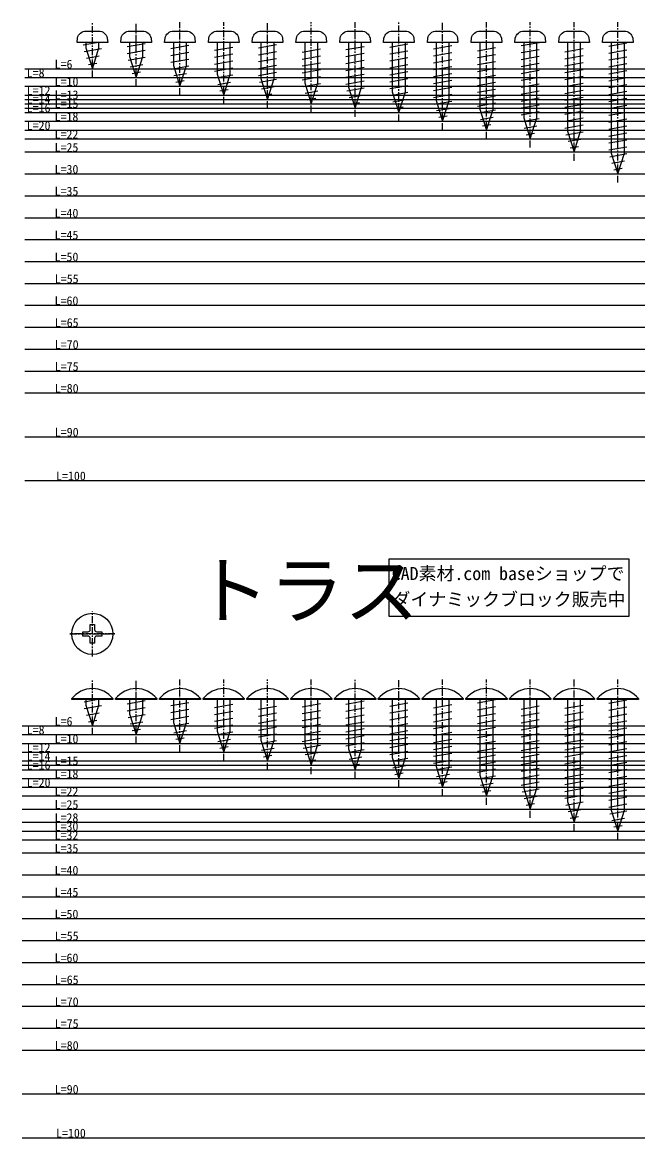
# Model space of a CAD drawing. Header units: millimetres. Extents: x 233 to 3318, y 47 to 2014.
# Drawn here: x 1045.5 to 1186.4, y 1279 to 1533.6 of the extents above; entities that cross this region are included whole.
import ezdxf
from ezdxf.enums import TextEntityAlignment as Align

# ---------------------------------------------------------------- set-up
doc = ezdxf.new("R2010")
doc.units = ezdxf.units.MM
doc.linetypes.add('csc_CENTER', pattern=[50.8, 31.75, -6.35, 6.35, -6.35])
doc.layers.get('Defpoints').update_dxf_attribs({"color": 251})
doc.styles.add('ＭＳ ゴシック', font='MS Gothic.ttf')

msp = doc.modelspace()

# ---------------------------------------------------------------- linework, layer by layer
at = {"color": 0, "linetype": 'csc_CENTER', "lineweight": -2, "ltscale": 0.05}
for p, q in [((1061.45, 1521.01), (1061.45, 1533.61)), ((1071.45, 1519.01), (1071.45, 1533.61)), ((1081.45, 1517.01), (1081.45, 1533.61)), ((1091.45, 1515.01), (1091.45, 1533.61)), ((1101.45, 1514.01), (1101.45, 1533.61)), ((1111.45, 1513.01), (1111.45, 1533.61)), ((1121.45, 1512.01), (1121.45, 1533.61)), ((1131.45, 1511.01), (1131.45, 1533.61)), ((1141.45, 1509.01), (1141.45, 1533.61)), ((1151.45, 1507.01), (1151.45, 1533.61)), ((1161.45, 1505.01), (1161.45, 1533.61)), ((1171.45, 1502.01), (1171.45, 1533.61)), ((1181.45, 1497.01), (1181.45, 1533.61)), ((1061.45, 1388.87), (1061.45, 1399.15)), ((1061.45, 1371.01), (1061.45, 1383.61)), ((1071.45, 1369.01), (1071.45, 1383.61)), ((1081.45, 1367.01), (1081.45, 1383.61)), ((1091.45, 1365.01), (1091.45, 1383.61)), ((1101.45, 1363.01), (1101.45, 1383.61)), ((1111.45, 1362.01), (1111.45, 1383.61)), ((1121.45, 1361.01), (1121.45, 1383.61)), ((1131.45, 1359.01), (1131.45, 1383.61)), ((1141.45, 1357.01), (1141.45, 1383.61)), ((1151.45, 1355.01), (1151.45, 1383.61)), ((1161.45, 1352.01), (1161.45, 1383.61)), ((1171.45, 1349.01), (1171.45, 1383.61)), ((1181.45, 1347.01), (1181.45, 1383.61))]:
    msp.add_line(p, q, dxfattribs=at)
for p, q in [((1059.37, 1528.48), (1062.36, 1529.01)), ((1059.6, 1526.94), (1063.52, 1527.64)), ((1069.37, 1528.06), (1073.52, 1528.8)), ((1079.37, 1527.64), (1083.52, 1528.38)), ((1089.37, 1527.22), (1093.52, 1527.96)), ((1099.37, 1527.8), (1103.52, 1528.54)), ((1119.37, 1527.38), (1123.52, 1528.12)), ((1129.37, 1527.96), (1133.52, 1528.7)), ((1139.37, 1527.54), (1143.52, 1528.28)), ((1149.37, 1527.12), (1153.52, 1527.86)), ((1159.37, 1528.28), (1163.49, 1529.01)), ((1179.37, 1528.18), (1183.52, 1528.92)), ((1060.08, 1525.45), (1062.98, 1525.96)), ((1069.37, 1526.48), (1073.52, 1527.22)), ((1069.6, 1524.94), (1073.52, 1525.64)), ((1079.37, 1526.06), (1083.52, 1526.8)), ((1079.37, 1524.48), (1083.52, 1525.22)), ((1089.37, 1525.64), (1093.52, 1526.38)), ((1099.37, 1526.22), (1103.52, 1526.96)), ((1099.37, 1524.64), (1103.52, 1525.38)), ((1109.37, 1526.8), (1113.52, 1527.54)), ((1109.37, 1525.22), (1113.52, 1525.96)), ((1119.37, 1525.8), (1123.52, 1526.54)), ((1129.37, 1526.38), (1133.52, 1527.12)), ((1129.37, 1524.8), (1133.52, 1525.54)), ((1139.37, 1525.96), (1143.52, 1526.7)), ((1139.37, 1524.38), (1143.52, 1525.12)), ((1149.37, 1525.54), (1153.52, 1526.28)), ((1159.37, 1526.7), (1163.52, 1527.44)), ((1159.37, 1525.12), (1163.52, 1525.86)), ((1169.37, 1526.86), (1173.52, 1527.6)), ((1169.37, 1525.28), (1173.52, 1526.02)), ((1179.37, 1526.6), (1183.52, 1527.34)), ((1179.37, 1525.02), (1183.52, 1525.76)), ((1060.55, 1523.95), (1062.45, 1524.29)), ((1070.08, 1523.45), (1072.98, 1523.96)), ((1079.6, 1522.94), (1083.52, 1523.64)), ((1089.37, 1524.06), (1093.52, 1524.8)), ((1089.37, 1522.48), (1093.52, 1523.22)), ((1099.37, 1523.06), (1103.52, 1523.8)), ((1109.37, 1523.64), (1113.52, 1524.38)), ((1109.37, 1522.06), (1113.52, 1522.8)), ((1119.37, 1524.22), (1123.52, 1524.96)), ((1119.37, 1522.64), (1123.52, 1523.38)), ((1129.37, 1523.22), (1133.52, 1523.96)), ((1139.37, 1522.8), (1143.52, 1523.54)), ((1149.37, 1523.96), (1153.52, 1524.7)), ((1149.37, 1522.38), (1153.52, 1523.12)), ((1159.37, 1523.54), (1163.52, 1524.28)), ((1159.37, 1521.96), (1163.52, 1522.7)), ((1169.37, 1523.7), (1173.52, 1524.44)), ((1169.37, 1522.12), (1173.52, 1522.86)), ((1179.37, 1523.44), (1183.52, 1524.18)), ((1179.37, 1521.86), (1183.52, 1522.6)), ((1070.55, 1521.95), (1072.45, 1522.29)), ((1080.08, 1521.45), (1082.98, 1521.96)), ((1080.55, 1519.95), (1082.45, 1520.29)), ((1089.6, 1520.94), (1093.52, 1521.64)), ((1099.37, 1521.48), (1103.52, 1522.22)), ((1099.6, 1519.94), (1103.52, 1520.64)), ((1109.37, 1520.48), (1113.52, 1521.22)), ((1119.37, 1521.06), (1123.52, 1521.8)), ((1119.37, 1519.48), (1123.52, 1520.22)), ((1129.37, 1521.64), (1133.52, 1522.38)), ((1129.37, 1520.06), (1133.52, 1520.8)), ((1139.37, 1521.22), (1143.52, 1521.96)), ((1139.37, 1519.64), (1143.52, 1520.38)), ((1149.37, 1520.8), (1153.52, 1521.54)), ((1159.37, 1520.38), (1163.52, 1521.12)), ((1169.37, 1520.54), (1173.52, 1521.28)), ((1179.37, 1520.28), (1183.52, 1521.02)), ((1090.08, 1519.45), (1092.98, 1519.96)), ((1090.55, 1517.95), (1092.45, 1518.29)), ((1100.08, 1518.45), (1102.98, 1518.96)), ((1109.6, 1518.94), (1113.52, 1519.64)), ((1110.08, 1517.45), (1112.98, 1517.96)), ((1119.6, 1517.94), (1123.52, 1518.64)), ((1129.37, 1518.48), (1133.52, 1519.22)), ((1129.6, 1516.94), (1133.52, 1517.64)), ((1139.37, 1518.06), (1143.52, 1518.8)), ((1149.37, 1519.22), (1153.52, 1519.96)), ((1149.37, 1517.64), (1153.52, 1518.38)), ((1159.37, 1518.8), (1163.52, 1519.54)), ((1159.37, 1517.22), (1163.52, 1517.96)), ((1169.37, 1518.96), (1173.52, 1519.7)), ((1169.37, 1517.38), (1173.52, 1518.12)), ((1179.37, 1518.7), (1183.52, 1519.44)), ((1179.37, 1517.12), (1183.52, 1517.86)), ((1100.55, 1516.95), (1102.45, 1517.29)), ((1110.55, 1515.95), (1112.45, 1516.29)), ((1120.08, 1516.45), (1122.98, 1516.96)), ((1120.55, 1514.95), (1122.45, 1515.29)), ((1130.08, 1515.45), (1132.98, 1515.96)), ((1139.37, 1516.48), (1143.52, 1517.22)), ((1139.6, 1514.94), (1143.52, 1515.64)), ((1149.37, 1516.06), (1153.52, 1516.8)), ((1149.37, 1514.48), (1153.52, 1515.22)), ((1159.37, 1515.64), (1163.52, 1516.38)), ((1169.37, 1515.8), (1173.52, 1516.54)), ((1169.37, 1514.22), (1173.52, 1514.96)), ((1179.37, 1515.54), (1183.52, 1516.28)), ((1130.55, 1513.95), (1132.45, 1514.29)), ((1140.08, 1513.45), (1142.98, 1513.96)), ((1149.6, 1512.94), (1153.52, 1513.64)), ((1159.37, 1514.06), (1163.52, 1514.8)), ((1159.37, 1512.48), (1163.52, 1513.22)), ((1169.37, 1512.64), (1173.52, 1513.38)), ((1179.37, 1513.96), (1183.52, 1514.7)), ((1179.37, 1512.38), (1183.52, 1513.12)), ((1140.55, 1511.95), (1142.45, 1512.29)), ((1150.08, 1511.45), (1152.98, 1511.96)), ((1150.55, 1509.95), (1152.45, 1510.29)), ((1159.6, 1510.94), (1163.52, 1511.64)), ((1160.08, 1509.45), (1162.98, 1509.96)), ((1169.37, 1511.06), (1173.52, 1511.8)), ((1169.37, 1509.48), (1173.52, 1510.22)), ((1179.37, 1510.8), (1183.52, 1511.54)), ((1179.37, 1509.22), (1183.52, 1509.96)), ((1160.55, 1507.95), (1162.45, 1508.29)), ((1169.6, 1507.94), (1173.52, 1508.64)), ((1179.37, 1507.64), (1183.52, 1508.38)), ((1170.08, 1506.45), (1172.98, 1506.96)), ((1170.55, 1504.95), (1172.45, 1505.29)), ((1179.37, 1506.06), (1183.52, 1506.8)), ((1179.37, 1504.48), (1183.52, 1505.22)), ((1179.6, 1502.94), (1183.52, 1503.64)), ((1180.08, 1501.45), (1182.98, 1501.96)), ((1180.55, 1499.95), (1182.45, 1500.29)), ((1059.6, 1378.52), (1062.36, 1379.01)), ((1059.6, 1376.94), (1063.52, 1377.64)), ((1069.37, 1378.06), (1073.52, 1378.8)), ((1079.37, 1377.64), (1083.52, 1378.38)), ((1089.37, 1377.22), (1093.52, 1377.96)), ((1099.37, 1376.8), (1103.52, 1377.54)), ((1109.37, 1377.38), (1113.52, 1378.12)), ((1119.37, 1377.96), (1123.52, 1378.7)), ((1129.37, 1377.54), (1133.52, 1378.28)), ((1139.37, 1377.12), (1143.52, 1377.86)), ((1149.37, 1378.28), (1153.49, 1379.01)), ((1149.37, 1376.7), (1153.52, 1377.44)), ((1159.37, 1376.86), (1163.52, 1377.6)), ((1169.37, 1377.02), (1173.52, 1377.76)), ((1179.37, 1378.18), (1183.52, 1378.92)), ((1060.08, 1375.45), (1062.98, 1375.96)), ((1069.37, 1376.48), (1073.52, 1377.22)), ((1069.6, 1374.94), (1073.52, 1375.64)), ((1079.37, 1376.06), (1083.52, 1376.8)), ((1079.37, 1374.48), (1083.52, 1375.22)), ((1089.37, 1375.64), (1093.52, 1376.38)), ((1099.37, 1375.22), (1103.52, 1375.96)), ((1109.37, 1375.8), (1113.52, 1376.54)), ((1109.37, 1374.22), (1113.52, 1374.96)), ((1119.37, 1376.38), (1123.52, 1377.12)), ((1119.37, 1374.8), (1123.52, 1375.54)), ((1129.37, 1375.96), (1133.52, 1376.7)), ((1129.37, 1374.38), (1133.52, 1375.12)), ((1139.37, 1375.54), (1143.52, 1376.28)), ((1149.37, 1375.12), (1153.52, 1375.86)), ((1159.37, 1375.28), (1163.52, 1376.02)), ((1169.37, 1375.44), (1173.52, 1376.18)), ((1179.37, 1376.6), (1183.52, 1377.34)), ((1179.37, 1375.02), (1183.52, 1375.76)), ((1060.55, 1373.95), (1062.45, 1374.29)), ((1070.08, 1373.45), (1072.98, 1373.96)), ((1079.6, 1372.94), (1083.52, 1373.64)), ((1089.37, 1374.06), (1093.52, 1374.8)), ((1089.37, 1372.48), (1093.52, 1373.22)), ((1099.37, 1373.64), (1103.52, 1374.38)), ((1099.37, 1372.06), (1103.52, 1372.8)), ((1109.37, 1372.64), (1113.52, 1373.38)), ((1119.37, 1373.22), (1123.52, 1373.96)), ((1119.37, 1371.64), (1123.52, 1372.38)), ((1129.37, 1372.8), (1133.52, 1373.54)), ((1139.37, 1373.96), (1143.52, 1374.7)), ((1139.37, 1372.38), (1143.52, 1373.12)), ((1149.37, 1373.54), (1153.52, 1374.28)), ((1149.37, 1371.96), (1153.52, 1372.7)), ((1159.37, 1373.7), (1163.52, 1374.44)), ((1159.37, 1372.12), (1163.52, 1372.86)), ((1169.37, 1373.86), (1173.52, 1374.6)), ((1169.37, 1372.28), (1173.52, 1373.02)), ((1179.37, 1373.44), (1183.52, 1374.18)), ((1179.37, 1371.86), (1183.52, 1372.6)), ((1070.55, 1371.95), (1072.45, 1372.29)), ((1080.08, 1371.45), (1082.98, 1371.96)), ((1080.55, 1369.95), (1082.45, 1370.29)), ((1089.6, 1370.94), (1093.52, 1371.64)), ((1090.08, 1369.45), (1092.98, 1369.96)), ((1099.37, 1370.48), (1103.52, 1371.22)), ((1109.37, 1371.06), (1113.52, 1371.8)), ((1109.37, 1369.48), (1113.52, 1370.22)), ((1119.37, 1370.06), (1123.52, 1370.8)), ((1129.37, 1371.22), (1133.52, 1371.96)), ((1129.37, 1369.64), (1133.52, 1370.38)), ((1139.37, 1370.8), (1143.52, 1371.54)), ((1139.37, 1369.22), (1143.52, 1369.96)), ((1149.37, 1370.38), (1153.52, 1371.12)), ((1159.37, 1370.54), (1163.52, 1371.28)), ((1169.37, 1370.7), (1173.52, 1371.44)), ((1169.37, 1369.12), (1173.52, 1369.86)), ((1179.37, 1370.28), (1183.52, 1371.02)), ((1090.55, 1367.95), (1092.45, 1368.29)), ((1099.6, 1368.94), (1103.52, 1369.64)), ((1100.08, 1367.45), (1102.98, 1367.96)), ((1109.6, 1367.94), (1113.52, 1368.64)), ((1119.37, 1368.48), (1123.52, 1369.22)), ((1119.6, 1366.94), (1123.52, 1367.64)), ((1129.37, 1368.06), (1133.52, 1368.8)), ((1129.37, 1366.48), (1133.52, 1367.22)), ((1139.37, 1367.64), (1143.52, 1368.38)), ((1149.37, 1368.8), (1153.52, 1369.54)), ((1149.37, 1367.22), (1153.52, 1367.96)), ((1159.37, 1368.96), (1163.52, 1369.7)), ((1159.37, 1367.38), (1163.52, 1368.12)), ((1169.37, 1367.54), (1173.52, 1368.28)), ((1179.37, 1368.7), (1183.52, 1369.44)), ((1179.37, 1367.12), (1183.52, 1367.86)), ((1100.55, 1365.95), (1102.45, 1366.29)), ((1110.08, 1366.45), (1112.98, 1366.96)), ((1110.55, 1364.95), (1112.45, 1365.29)), ((1120.08, 1365.45), (1122.98, 1365.96)), ((1129.6, 1364.94), (1133.52, 1365.64)), ((1139.37, 1366.06), (1143.52, 1366.8)), ((1139.37, 1364.48), (1143.52, 1365.22)), ((1149.37, 1365.64), (1153.52, 1366.38)), ((1149.37, 1364.06), (1153.52, 1364.8)), ((1159.37, 1365.8), (1163.52, 1366.54)), ((1159.37, 1364.22), (1163.52, 1364.96)), ((1169.37, 1365.96), (1173.52, 1366.7)), ((1169.37, 1364.38), (1173.52, 1365.12)), ((1179.37, 1365.54), (1183.52, 1366.28)), ((1179.37, 1363.96), (1183.52, 1364.7)), ((1120.55, 1363.95), (1122.45, 1364.29)), ((1130.08, 1363.45), (1132.98, 1363.96)), ((1130.55, 1361.95), (1132.45, 1362.29)), ((1139.6, 1362.94), (1143.52, 1363.64)), ((1149.37, 1362.48), (1153.52, 1363.22)), ((1159.37, 1362.64), (1163.52, 1363.38)), ((1169.37, 1362.8), (1173.52, 1363.54)), ((1179.37, 1362.38), (1183.52, 1363.12)), ((1140.08, 1361.45), (1142.98, 1361.96)), ((1140.55, 1359.95), (1142.45, 1360.29)), ((1149.6, 1360.94), (1153.52, 1361.64)), ((1150.08, 1359.45), (1152.98, 1359.96)), ((1159.37, 1361.06), (1163.52, 1361.8)), ((1159.37, 1359.48), (1163.52, 1360.22)), ((1169.37, 1361.22), (1173.52, 1361.96)), ((1169.37, 1359.64), (1173.52, 1360.38)), ((1179.37, 1360.8), (1183.52, 1361.54)), ((1179.37, 1359.22), (1183.52, 1359.96)), ((1150.55, 1357.95), (1152.45, 1358.29)), ((1159.6, 1357.94), (1163.52, 1358.64)), ((1169.37, 1358.06), (1173.52, 1358.8)), ((1169.37, 1356.48), (1173.52, 1357.22)), ((1179.37, 1357.64), (1183.52, 1358.38)), ((1160.08, 1356.45), (1162.98, 1356.96)), ((1160.55, 1354.95), (1162.45, 1355.29)), ((1169.6, 1354.94), (1173.52, 1355.64)), ((1179.37, 1356.06), (1183.52, 1356.8)), ((1179.37, 1354.48), (1183.52, 1355.22)), ((1170.08, 1353.45), (1172.98, 1353.96)), ((1170.55, 1351.95), (1172.45, 1352.29)), ((1179.6, 1352.94), (1183.52, 1353.64)), ((1180.08, 1351.45), (1182.98, 1351.96)), ((1180.55, 1349.95), (1182.45, 1350.29))]:
    msp.add_line(p, q)
for points in [[(1062.9, 1531.61, -0.356394), (1064.86, 1530.01), (1064.95, 1529.01), (1057.95, 1529.01), (1058.04, 1530.01, -0.356394), (1060, 1531.61)], [(1072.9, 1531.61, -0.356394), (1074.86, 1530.01), (1074.95, 1529.01), (1067.95, 1529.01), (1068.04, 1530.01, -0.356394), (1070, 1531.61)], [(1082.9, 1531.61, -0.356394), (1084.86, 1530.01), (1084.95, 1529.01), (1077.95, 1529.01), (1078.04, 1530.01, -0.356394), (1080, 1531.61)], [(1092.9, 1531.61, -0.356394), (1094.86, 1530.01), (1094.95, 1529.01), (1087.95, 1529.01), (1088.04, 1530.01, -0.356394), (1090, 1531.61)], [(1102.9, 1531.61, -0.356394), (1104.86, 1530.01), (1104.95, 1529.01), (1097.95, 1529.01), (1098.04, 1530.01, -0.356394), (1100, 1531.61)], [(1112.9, 1531.61, -0.356394), (1114.86, 1530.01), (1114.95, 1529.01), (1107.95, 1529.01), (1108.04, 1530.01, -0.356394), (1110, 1531.61)], [(1122.9, 1531.61, -0.356394), (1124.86, 1530.01), (1124.95, 1529.01), (1117.95, 1529.01), (1118.04, 1530.01, -0.356394), (1120, 1531.61)], [(1132.9, 1531.61, -0.356394), (1134.86, 1530.01), (1134.95, 1529.01), (1127.95, 1529.01), (1128.04, 1530.01, -0.356394), (1130, 1531.61)], [(1142.9, 1531.61, -0.356394), (1144.86, 1530.01), (1144.95, 1529.01), (1137.95, 1529.01), (1138.04, 1530.01, -0.356394), (1140, 1531.61)], [(1152.9, 1531.61, -0.356394), (1154.86, 1530.01), (1154.95, 1529.01), (1147.95, 1529.01), (1148.04, 1530.01, -0.356394), (1150, 1531.61)], [(1162.9, 1531.61, -0.356394), (1164.86, 1530.01), (1164.95, 1529.01), (1157.95, 1529.01), (1158.04, 1530.01, -0.356394), (1160, 1531.61)], [(1172.9, 1531.61, -0.356394), (1174.86, 1530.01), (1174.95, 1529.01), (1167.95, 1529.01), (1168.04, 1530.01, -0.356394), (1170, 1531.61)], [(1182.9, 1531.61, -0.356394), (1184.86, 1530.01), (1184.95, 1529.01), (1177.95, 1529.01), (1178.04, 1530.01, -0.356394), (1180, 1531.61)], [(1060.95, 1391.86), (1060.95, 1393.01, 0.414214), (1060.45, 1393.51), (1059.3, 1393.51), (1059.3, 1394.51), (1060.45, 1394.51, 0.414214), (1060.95, 1395.01), (1060.95, 1396.16), (1061.95, 1396.16), (1061.95, 1395.01, 0.414214), (1062.45, 1394.51), (1063.6, 1394.51), (1063.6, 1393.51), (1062.45, 1393.51, 0.414214), (1061.95, 1393.01), (1061.95, 1391.86)]]:
    msp.add_lwpolyline(points, format="xyb", close=True)
for points in [[(1059.95, 1529.01), (1059.95, 1527.77), (1061.45, 1523.01), (1062.95, 1527.77), (1062.95, 1529.01)], [(1069.95, 1529.01), (1069.95, 1525.77), (1071.45, 1521.01), (1072.95, 1525.77), (1072.95, 1529.01)], [(1079.95, 1529.01), (1079.95, 1523.77), (1081.45, 1519.01), (1082.95, 1523.77), (1082.95, 1529.01)], [(1089.95, 1529.01), (1089.95, 1521.77), (1091.45, 1517.01), (1092.95, 1521.77), (1092.95, 1529.01)], [(1099.95, 1529.01), (1099.95, 1520.77), (1101.45, 1516.01), (1102.95, 1520.77), (1102.95, 1529.01)], [(1109.95, 1529.01), (1109.95, 1519.77), (1111.45, 1515.01), (1112.95, 1519.77), (1112.95, 1529.01)], [(1119.95, 1529.01), (1119.95, 1518.77), (1121.45, 1514.01), (1122.95, 1518.77), (1122.95, 1529.01)], [(1129.95, 1529.01), (1129.95, 1517.77), (1131.45, 1513.01), (1132.95, 1517.77), (1132.95, 1529.01)], [(1139.95, 1529.01), (1139.95, 1515.77), (1141.45, 1511.01), (1142.95, 1515.77), (1142.95, 1529.01)], [(1149.95, 1529.01), (1149.95, 1513.77), (1151.45, 1509.01), (1152.95, 1513.77), (1152.95, 1529.01)], [(1159.95, 1529.01), (1159.95, 1511.77), (1161.45, 1507.01), (1162.95, 1511.77), (1162.95, 1529.01)], [(1169.95, 1529.01), (1169.95, 1508.77), (1171.45, 1504.01), (1172.95, 1508.77), (1172.95, 1529.01)], [(1179.95, 1529.01), (1179.95, 1503.77), (1181.45, 1499.01), (1182.95, 1503.77), (1182.95, 1529.01)], [(1059.95, 1379.01), (1059.95, 1377.77), (1061.45, 1373.01), (1062.95, 1377.77), (1062.95, 1379.01)], [(1069.95, 1379.01), (1069.95, 1375.77), (1071.45, 1371.01), (1072.95, 1375.77), (1072.95, 1379.01)], [(1079.95, 1379.01), (1079.95, 1373.77), (1081.45, 1369.01), (1082.95, 1373.77), (1082.95, 1379.01)], [(1089.95, 1379.01), (1089.95, 1371.77), (1091.45, 1367.01), (1092.95, 1371.77), (1092.95, 1379.01)], [(1099.95, 1379.01), (1099.95, 1369.77), (1101.45, 1365.01), (1102.95, 1369.77), (1102.95, 1379.01)], [(1109.95, 1379.01), (1109.95, 1368.77), (1111.45, 1364.01), (1112.95, 1368.77), (1112.95, 1379.01)], [(1119.95, 1379.01), (1119.95, 1367.77), (1121.45, 1363.01), (1122.95, 1367.77), (1122.95, 1379.01)], [(1129.95, 1379.01), (1129.95, 1365.77), (1131.45, 1361.01), (1132.95, 1365.77), (1132.95, 1379.01)], [(1139.95, 1379.01), (1139.95, 1363.77), (1141.45, 1359.01), (1142.95, 1363.77), (1142.95, 1379.01)], [(1149.95, 1379.01), (1149.95, 1361.77), (1151.45, 1357.01), (1152.95, 1361.77), (1152.95, 1379.01)], [(1159.95, 1379.01), (1159.95, 1358.77), (1161.45, 1354.01), (1162.95, 1358.77), (1162.95, 1379.01)], [(1169.95, 1379.01), (1169.95, 1355.77), (1171.45, 1351.01), (1172.95, 1355.77), (1172.95, 1379.01)], [(1179.95, 1379.01), (1179.95, 1353.77), (1181.45, 1349.01), (1182.95, 1353.77), (1182.95, 1379.01)]]:
    msp.add_lwpolyline(points)
for points in [[(1129.2, 1411.15), (1183.96, 1411.15), (1183.96, 1398.01), (1129.2, 1398.01)], [(1056.75, 1379.01), (1056.75, 1379.24), (1066.15, 1379.24), (1066.15, 1379.01)], [(1066.75, 1379.01), (1066.75, 1379.24), (1076.15, 1379.24), (1076.15, 1379.01)], [(1076.75, 1379.01), (1076.75, 1379.24), (1086.15, 1379.24), (1086.15, 1379.01)], [(1086.75, 1379.01), (1086.75, 1379.24), (1096.15, 1379.24), (1096.15, 1379.01)], [(1096.75, 1379.01), (1096.75, 1379.24), (1106.15, 1379.24), (1106.15, 1379.01)], [(1106.75, 1379.01), (1106.75, 1379.24), (1116.15, 1379.24), (1116.15, 1379.01)], [(1116.75, 1379.01), (1116.75, 1379.24), (1126.15, 1379.24), (1126.15, 1379.01)], [(1126.75, 1379.01), (1126.75, 1379.24), (1136.15, 1379.24), (1136.15, 1379.01)], [(1136.75, 1379.01), (1136.75, 1379.24), (1146.15, 1379.24), (1146.15, 1379.01)], [(1146.75, 1379.01), (1146.75, 1379.24), (1156.15, 1379.24), (1156.15, 1379.01)], [(1156.75, 1379.01), (1156.75, 1379.24), (1166.15, 1379.24), (1166.15, 1379.01)], [(1166.75, 1379.01), (1166.75, 1379.24), (1176.15, 1379.24), (1176.15, 1379.01)], [(1176.75, 1379.01), (1176.75, 1379.24), (1186.15, 1379.24), (1186.15, 1379.01)]]:
    msp.add_lwpolyline(points, close=True)
msp.add_lwpolyline([(1056.31, 1394.01), (1066.59, 1394.01)], close=True, dxfattribs=at)
msp.add_circle((1061.45, 1394.01), 4.7)
for centre in [(1061.45, 1375.51), (1071.45, 1375.51), (1081.45, 1375.51), (1091.45, 1375.51), (1101.45, 1375.51), (1111.45, 1375.51), (1121.45, 1375.51), (1131.45, 1375.51), (1141.45, 1375.51), (1151.45, 1375.51), (1161.45, 1375.51), (1171.45, 1375.51), (1181.45, 1375.51)]:
    msp.add_arc(centre, 6, 38.4332, 141.5668)
at = {"layer": 'Defpoints'}
for points in [[(1046.05, 1523.01), (1312.28, 1523.01)], [(1046.05, 1521.01), (1312.28, 1521.01)], [(1046.05, 1519.01), (1312.28, 1519.01)], [(1046.05, 1517.01), (1312.28, 1517.01)], [(1046.05, 1516.01), (1312.28, 1516.01)], [(1046.05, 1515.01), (1312.28, 1515.01)], [(1046.05, 1514.01), (1312.28, 1514.01)], [(1046.05, 1513.01), (1312.28, 1513.01)], [(1046.05, 1511.01), (1312.28, 1511.01)], [(1046.05, 1509.01), (1312.28, 1509.01)], [(1046.05, 1507.01), (1312.28, 1507.01)], [(1046.05, 1504.01), (1312.28, 1504.01)], [(1046.05, 1499.01), (1312.28, 1499.01)], [(1046.05, 1494.01), (1312.28, 1494.01)], [(1046.05, 1489.01), (1312.28, 1489.01)], [(1046.05, 1484.01), (1312.28, 1484.01)], [(1046.05, 1479.01), (1312.28, 1479.01)], [(1046.05, 1474.01), (1312.28, 1474.01)], [(1046.05, 1469.01), (1312.28, 1469.01)], [(1046.05, 1464.01), (1312.28, 1464.01)], [(1046.05, 1459.01), (1312.28, 1459.01)], [(1046.05, 1454.01), (1312.28, 1454.01)], [(1046.05, 1449.01), (1312.28, 1449.01)], [(1046.05, 1439.01), (1312.28, 1439.01)], [(1046.05, 1429.01), (1312.28, 1429.01)], [(1045.45, 1373.01), (1322.28, 1373.01)], [(1045.45, 1371.01), (1322.28, 1371.01)], [(1045.45, 1369.01), (1322.28, 1369.01)], [(1045.45, 1367.01), (1322.28, 1367.01)], [(1045.45, 1365.01), (1322.28, 1365.01)], [(1045.45, 1364.01), (1322.28, 1364.01)], [(1045.45, 1363.01), (1322.28, 1363.01)], [(1045.45, 1361.01), (1322.28, 1361.01)], [(1045.45, 1359.01), (1322.28, 1359.01)], [(1045.45, 1357.01), (1322.28, 1357.01)], [(1045.45, 1354.01), (1322.28, 1354.01)], [(1045.45, 1351.01), (1322.28, 1351.01)], [(1045.45, 1349.01), (1322.28, 1349.01)], [(1045.45, 1347.01), (1322.28, 1347.01)], [(1045.45, 1344.01), (1322.28, 1344.01)], [(1045.45, 1339.01), (1322.28, 1339.01)], [(1045.45, 1334.01), (1322.28, 1334.01)], [(1045.45, 1329.01), (1322.28, 1329.01)], [(1045.45, 1324.01), (1322.28, 1324.01)], [(1045.45, 1319.01), (1322.28, 1319.01)], [(1045.45, 1314.01), (1322.28, 1314.01)], [(1045.45, 1309.01), (1322.28, 1309.01)], [(1045.45, 1304.01), (1322.28, 1304.01)], [(1045.45, 1299.01), (1322.28, 1299.01)], [(1045.45, 1289.01), (1322.28, 1289.01)], [(1045.45, 1279.01), (1322.28, 1279.01)]]:
    msp.add_lwpolyline(points, dxfattribs=at)

# ---------------------------------------------------------------- texts
at = {"style": 'ＭＳ ゴシック'}
for s, p in [('L=6', (1052.83, 1523.06)), ('L=8', (1046.45, 1521.06)), ('L=10', (1052.83, 1519.06)), ('L=12', (1046.45, 1517.06)), ('L=13', (1052.82, 1516.06)), ('L=14', (1046.45, 1515.06)), ('L=16', (1046.45, 1513.06)), ('L=15', (1052.83, 1514.06)), ('L=18', (1052.82, 1511.06)), ('L=20', (1046.45, 1509.06)), ('L=22', (1052.82, 1507.06)), ('L=25', (1052.82, 1504.06)), ('L=30', (1052.82, 1499.06)), ('L=35', (1052.82, 1494.06)), ('L=40', (1052.82, 1489.06)), ('L=45', (1052.82, 1484.06)), ('L=50', (1052.82, 1479.06)), ('L=55', (1052.87, 1474.06)), ('L=60', (1052.82, 1469.06)), ('L=65', (1052.87, 1464.06)), ('L=70', (1052.87, 1459.06)), ('L=75', (1052.87, 1454.06)), ('L=80', (1052.87, 1449.06)), ('L=90', (1052.87, 1439.06)), ('L=100', (1053.15, 1429.06)), ('L=6', (1052.83, 1373.06)), ('L=8', (1046.45, 1371.06)), ('L=10', (1052.83, 1369.06)), ('L=12', (1046.45, 1367.06)), ('L=14', (1046.45, 1365.06)), ('L=16', (1046.45, 1363.06)), ('L=15', (1052.83, 1364.06)), ('L=18', (1052.82, 1361.06)), ('L=20', (1046.45, 1359.06)), ('L=22', (1052.82, 1357.06)), ('L=25', (1052.82, 1354.06)), ('L=28', (1052.82, 1351.06)), ('L=30', (1052.82, 1349.06)), ('L=32', (1052.82, 1347.06)), ('L=35', (1052.82, 1344.06)), ('L=40', (1052.82, 1339.06)), ('L=45', (1052.82, 1334.06)), ('L=50', (1052.82, 1329.06)), ('L=55', (1052.87, 1324.06)), ('L=60', (1052.82, 1319.06)), ('L=65', (1052.87, 1314.06)), ('L=70', (1052.87, 1309.06)), ('L=75', (1052.87, 1304.06)), ('L=80', (1052.87, 1299.06)), ('L=90', (1052.87, 1289.06)), ('L=100', (1053.15, 1279.06))]:
    msp.add_text(s, height=2, dxfattribs=at).set_placement(p)
for s, p in [('CAD素材.com baseショップで', (1156.39, 1407.85)), ('ダイナミックブロック販売中', (1156.59, 1401.99))]:
    msp.add_text(s, height=3, dxfattribs=at).set_placement(p, align=Align.MIDDLE)
at = {"lineweight": 13, "insert": (1084.81, 1410.2), "char_height": 12.5, "attachment_point": 1, "style": 'ＭＳ ゴシック'}
msp.add_mtext('トラス', dxfattribs=at)

doc.saveas('drawing.dxf')
